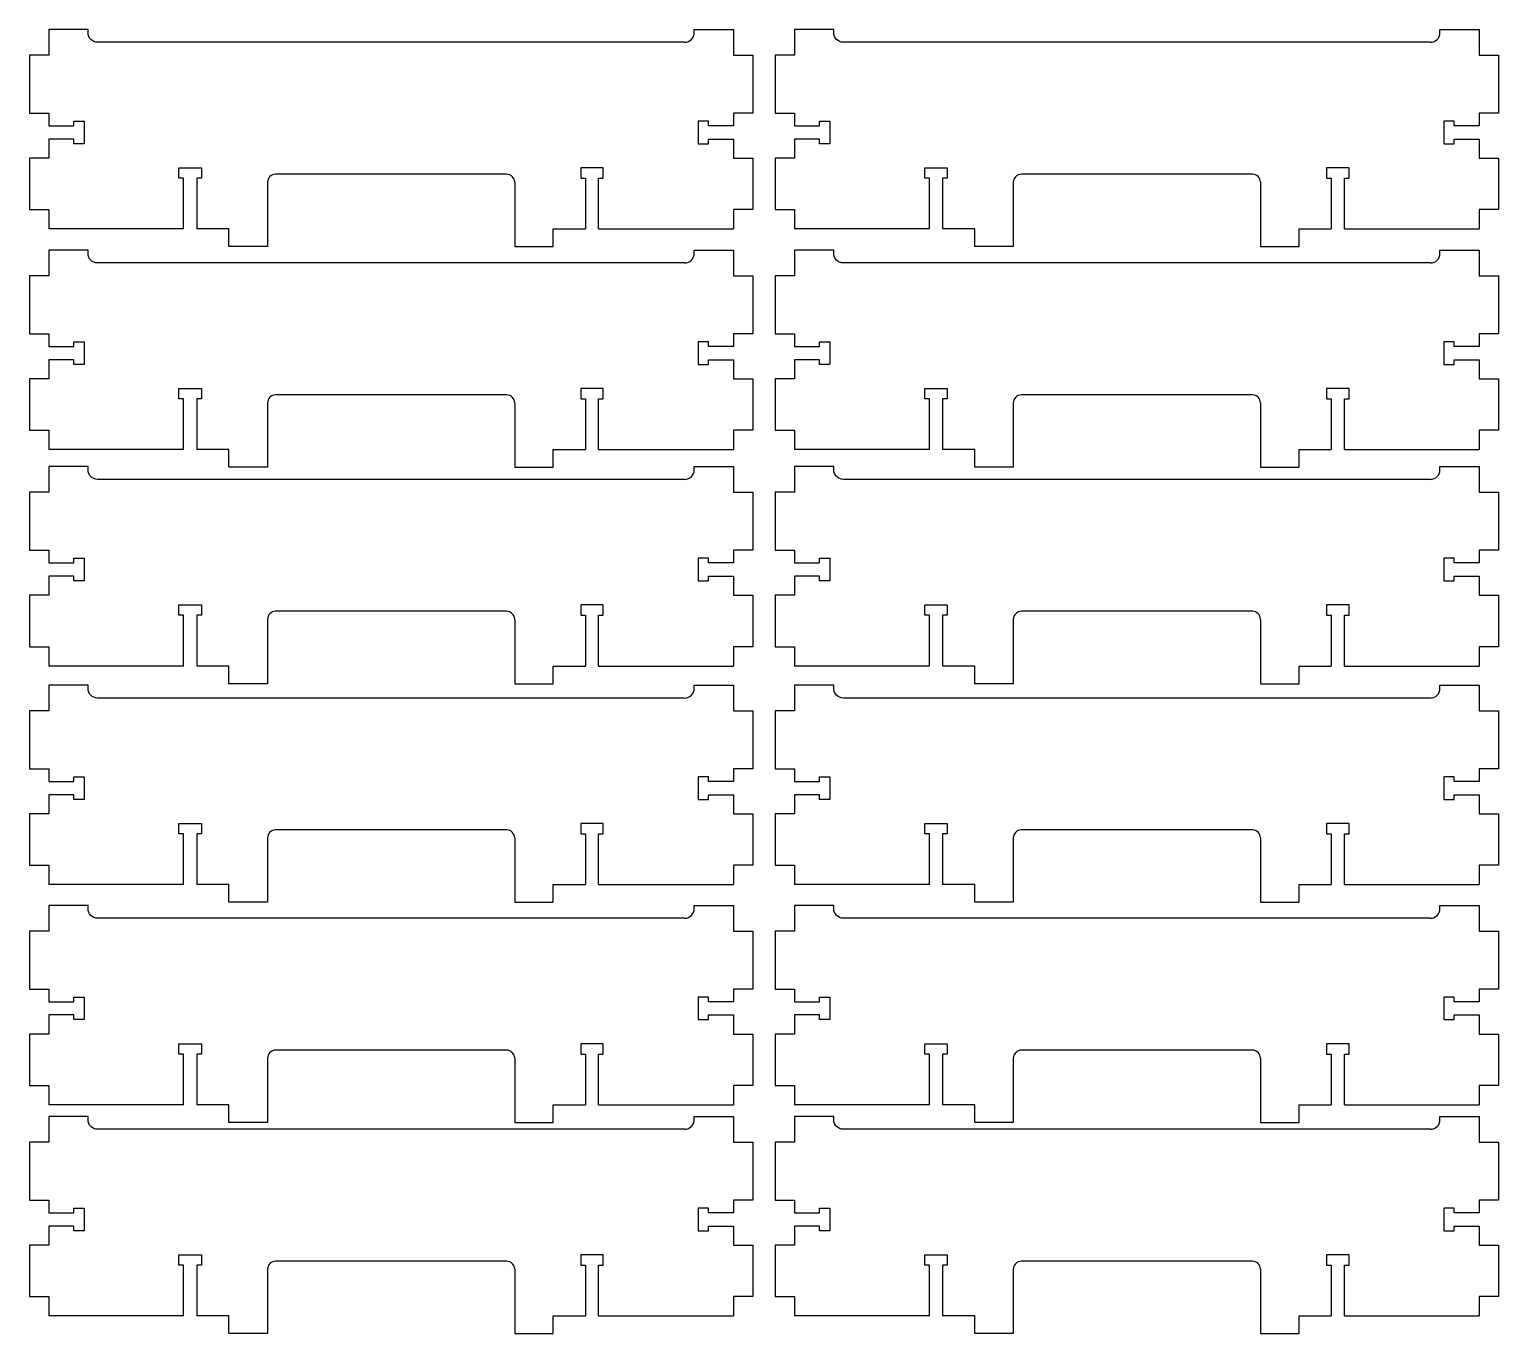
# Model space of a CAD drawing. Header units: millimetres. Extents: x -1257 to 978, y -2415 to -15.
# Drawn here: x -442.8 to 13.9, y -2077.5 to -1672.2 of the extents above; entities that cross this region are included whole.
import ezdxf

# ---------------------------------------------------------------- set-up
doc = ezdxf.new("R2010")
doc.units = ezdxf.units.MM
doc.layers.get('0').update_dxf_attribs({"lineweight": 70})

msp = doc.modelspace()

# ---------------------------------------------------------------- linework, layer by layer
at = {"color": 7, "lineweight": -3}
for p, q in [((-424.62, -1672.18), (-436.84, -1672.18)), ((-436.84, -1672.18), (-436.84, -1680.18)), ((-424.62, -1673.18), (-424.62, -1672.18)), ((-424.62, -1673.18), (-424.62, -1672.18)), ((-239.14, -1676.18), (-421.62, -1676.18)), ((-236.14, -1672.18), (-223.92, -1672.18)), ((-236.14, -1673.18), (-236.14, -1672.18)), ((-223.92, -1672.18), (-223.92, -1680.18)), ((-223.92, -1672.18), (-223.92, -1680.18)), ((-192.77, -1672.18), (-204.99, -1672.18)), ((-204.99, -1672.18), (-204.99, -1680.18)), ((-192.77, -1673.18), (-192.77, -1672.18)), ((-192.77, -1673.18), (-192.77, -1672.18)), ((-7.29, -1676.18), (-189.77, -1676.18)), ((-4.29, -1672.18), (7.93, -1672.18)), ((-4.29, -1673.18), (-4.29, -1672.18)), ((7.93, -1672.18), (7.93, -1680.18)), ((7.93, -1672.18), (7.93, -1680.18)), ((-436.84, -1680.18), (-442.84, -1680.18)), ((-442.84, -1680.18), (-442.84, -1698.18)), ((-223.92, -1680.18), (-217.92, -1680.18)), ((-217.92, -1680.18), (-217.92, -1698.18)), ((-217.92, -1680.18), (-217.92, -1698.18)), ((-204.99, -1680.18), (-210.99, -1680.18)), ((-210.99, -1680.18), (-210.99, -1698.18)), ((7.93, -1680.18), (13.93, -1680.18)), ((13.93, -1680.18), (13.93, -1698.18)), ((13.93, -1680.18), (13.93, -1698.18)), ((-442.84, -1698.18), (-436.84, -1698.18)), ((-436.84, -1698.18), (-436.84, -1702.15)), ((-223.92, -1698.18), (-223.92, -1702.15)), ((-217.92, -1698.18), (-223.92, -1698.18)), ((-223.92, -1698.18), (-223.92, -1702.15)), ((-210.99, -1698.18), (-204.99, -1698.18)), ((-204.99, -1698.18), (-204.99, -1702.15)), ((7.93, -1698.18), (7.93, -1702.15)), ((13.93, -1698.18), (7.93, -1698.18)), ((7.93, -1698.18), (7.93, -1702.15)), ((-436.84, -1702.15), (-429.04, -1702.15)), ((-429.04, -1702.15), (-429.04, -1700.7)), ((-429.04, -1700.7), (-425.84, -1700.7)), ((-429.04, -1702.15), (-429.04, -1700.7)), ((-425.84, -1700.7), (-425.84, -1707.7)), ((-234.92, -1700.7), (-234.92, -1707.7)), ((-231.72, -1700.7), (-234.92, -1700.7)), ((-234.92, -1700.7), (-234.92, -1707.7)), ((-231.72, -1702.15), (-231.72, -1700.7)), ((-223.92, -1702.15), (-231.72, -1702.15)), ((-204.99, -1702.15), (-197.19, -1702.15)), ((-197.19, -1702.15), (-197.19, -1700.7)), ((-197.19, -1700.7), (-193.99, -1700.7)), ((-197.19, -1702.15), (-197.19, -1700.7)), ((-193.99, -1700.7), (-193.99, -1707.7)), ((-3.07, -1700.7), (-3.07, -1707.7)), ((0.13, -1700.7), (-3.07, -1700.7)), ((-3.07, -1700.7), (-3.07, -1707.7)), ((0.13, -1702.15), (0.13, -1700.7)), ((7.93, -1702.15), (0.13, -1702.15)), ((-429.04, -1706.25), (-436.84, -1706.25)), ((-436.84, -1706.25), (-436.84, -1712.18)), ((-429.04, -1707.7), (-429.04, -1706.25)), ((-429.04, -1707.7), (-429.04, -1706.25)), ((-425.84, -1707.7), (-429.04, -1707.7)), ((-234.92, -1707.7), (-231.72, -1707.7)), ((-231.72, -1706.25), (-223.92, -1706.25)), ((-231.72, -1707.7), (-231.72, -1706.25)), ((-223.92, -1706.25), (-223.92, -1712.18)), ((-223.92, -1706.25), (-223.92, -1712.18)), ((-197.19, -1706.25), (-204.99, -1706.25)), ((-204.99, -1706.25), (-204.99, -1712.18)), ((-197.19, -1707.7), (-197.19, -1706.25)), ((-197.19, -1707.7), (-197.19, -1706.25)), ((-193.99, -1707.7), (-197.19, -1707.7)), ((-3.07, -1707.7), (0.13, -1707.7)), ((0.13, -1706.25), (7.93, -1706.25)), ((0.13, -1707.7), (0.13, -1706.25)), ((7.93, -1706.25), (7.93, -1712.18)), ((7.93, -1706.25), (7.93, -1712.18)), ((-436.84, -1712.18), (-442.84, -1712.18)), ((-442.84, -1712.18), (-442.84, -1728.18)), ((-223.92, -1712.18), (-217.92, -1712.18)), ((-217.92, -1712.18), (-217.92, -1728.18)), ((-217.92, -1712.18), (-217.92, -1728.18)), ((-204.99, -1712.18), (-210.99, -1712.18)), ((-210.99, -1712.18), (-210.99, -1728.18)), ((7.93, -1712.18), (13.93, -1712.18)), ((13.93, -1712.18), (13.93, -1728.18)), ((13.93, -1712.18), (13.93, -1728.18)), ((-396.34, -1718.38), (-396.34, -1715.18)), ((-396.34, -1715.18), (-389.34, -1715.18)), ((-396.34, -1718.38), (-396.34, -1715.18)), ((-389.34, -1715.18), (-389.34, -1718.38)), ((-294.47, -1717.18), (-366.29, -1717.18)), ((-271.42, -1715.18), (-271.42, -1718.38)), ((-264.42, -1715.18), (-271.42, -1715.18)), ((-271.42, -1715.18), (-271.42, -1718.38)), ((-264.42, -1718.38), (-264.42, -1715.18)), ((-164.49, -1718.38), (-164.49, -1715.18)), ((-164.49, -1715.18), (-157.49, -1715.18)), ((-164.49, -1718.38), (-164.49, -1715.18)), ((-157.49, -1715.18), (-157.49, -1718.38)), ((-62.62, -1717.18), (-134.44, -1717.18)), ((-39.57, -1715.18), (-39.57, -1718.38)), ((-32.57, -1715.18), (-39.57, -1715.18)), ((-39.57, -1715.18), (-39.57, -1718.38)), ((-32.57, -1718.38), (-32.57, -1715.18)), ((-394.89, -1718.38), (-396.34, -1718.38)), ((-394.89, -1734.18), (-394.89, -1718.38)), ((-394.89, -1734.18), (-394.89, -1718.38)), ((-389.34, -1718.38), (-390.79, -1718.38)), ((-390.79, -1718.38), (-390.79, -1734.18)), ((-368.79, -1719.68), (-368.79, -1739.68)), ((-368.79, -1719.68), (-368.79, -1739.68)), ((-291.97, -1719.68), (-291.97, -1739.68)), ((-291.97, -1719.68), (-291.97, -1739.68)), ((-271.42, -1718.38), (-269.97, -1718.38)), ((-269.97, -1718.38), (-269.97, -1734.18)), ((-269.97, -1718.38), (-269.97, -1734.18)), ((-265.87, -1718.38), (-264.42, -1718.38)), ((-265.87, -1734.18), (-265.87, -1718.38)), ((-163.04, -1718.38), (-164.49, -1718.38)), ((-163.04, -1734.18), (-163.04, -1718.38)), ((-163.04, -1734.18), (-163.04, -1718.38)), ((-157.49, -1718.38), (-158.94, -1718.38)), ((-158.94, -1718.38), (-158.94, -1734.18)), ((-136.94, -1719.68), (-136.94, -1739.68)), ((-136.94, -1719.68), (-136.94, -1739.68)), ((-60.12, -1719.68), (-60.12, -1739.68)), ((-60.12, -1719.68), (-60.12, -1739.68)), ((-39.57, -1718.38), (-38.12, -1718.38)), ((-38.12, -1718.38), (-38.12, -1734.18)), ((-38.12, -1718.38), (-38.12, -1734.18)), ((-34.02, -1718.38), (-32.57, -1718.38)), ((-34.02, -1734.18), (-34.02, -1718.38)), ((-442.84, -1728.18), (-436.84, -1728.18)), ((-436.84, -1728.18), (-436.84, -1734.18)), ((-223.92, -1728.18), (-223.92, -1734.18)), ((-217.92, -1728.18), (-223.92, -1728.18)), ((-223.92, -1728.18), (-223.92, -1734.18)), ((-210.99, -1728.18), (-204.99, -1728.18)), ((-204.99, -1728.18), (-204.99, -1734.18)), ((7.93, -1728.18), (7.93, -1734.18)), ((13.93, -1728.18), (7.93, -1728.18)), ((7.93, -1728.18), (7.93, -1734.18)), ((-394.89, -1734.18), (-436.84, -1734.18)), ((-380.79, -1734.18), (-390.79, -1734.18)), ((-380.79, -1739.68), (-380.79, -1734.18)), ((-279.97, -1739.68), (-279.97, -1734.18)), ((-279.97, -1734.18), (-269.97, -1734.18)), ((-279.97, -1739.68), (-279.97, -1734.18)), ((-265.87, -1734.18), (-223.92, -1734.18)), ((-163.04, -1734.18), (-204.99, -1734.18)), ((-148.94, -1734.18), (-158.94, -1734.18)), ((-148.94, -1739.68), (-148.94, -1734.18)), ((-48.12, -1739.68), (-48.12, -1734.18)), ((-48.12, -1734.18), (-38.12, -1734.18)), ((-48.12, -1739.68), (-48.12, -1734.18)), ((-34.02, -1734.18), (7.93, -1734.18)), ((-368.79, -1739.68), (-380.79, -1739.68)), ((-291.97, -1739.68), (-279.97, -1739.68)), ((-136.94, -1739.68), (-148.94, -1739.68)), ((-60.12, -1739.68), (-48.12, -1739.68)), ((-424.62, -1740.78), (-436.84, -1740.78)), ((-436.84, -1740.78), (-436.84, -1748.78)), ((-424.62, -1741.78), (-424.62, -1740.78)), ((-424.62, -1741.78), (-424.62, -1740.78)), ((-239.14, -1744.78), (-421.62, -1744.78)), ((-236.14, -1740.78), (-223.92, -1740.78)), ((-236.14, -1741.78), (-236.14, -1740.78)), ((-223.92, -1740.78), (-223.92, -1748.78)), ((-223.92, -1740.78), (-223.92, -1748.78)), ((-192.77, -1740.78), (-204.99, -1740.78)), ((-204.99, -1740.78), (-204.99, -1748.78)), ((-192.77, -1741.78), (-192.77, -1740.78)), ((-192.77, -1741.78), (-192.77, -1740.78)), ((-7.29, -1744.78), (-189.77, -1744.78)), ((-4.29, -1740.78), (7.93, -1740.78)), ((-4.29, -1741.78), (-4.29, -1740.78)), ((7.93, -1740.78), (7.93, -1748.78)), ((7.93, -1740.78), (7.93, -1748.78)), ((-436.84, -1748.78), (-442.84, -1748.78)), ((-442.84, -1748.78), (-442.84, -1766.78)), ((-223.92, -1748.78), (-217.92, -1748.78)), ((-217.92, -1748.78), (-217.92, -1766.78)), ((-217.92, -1748.78), (-217.92, -1766.78)), ((-204.99, -1748.78), (-210.99, -1748.78)), ((-210.99, -1748.78), (-210.99, -1766.78)), ((7.93, -1748.78), (13.93, -1748.78)), ((13.93, -1748.78), (13.93, -1766.78)), ((13.93, -1748.78), (13.93, -1766.78)), ((-442.84, -1766.78), (-436.84, -1766.78)), ((-436.84, -1766.78), (-436.84, -1770.75)), ((-223.92, -1766.78), (-223.92, -1770.75)), ((-217.92, -1766.78), (-223.92, -1766.78)), ((-223.92, -1766.78), (-223.92, -1770.75)), ((-210.99, -1766.78), (-204.99, -1766.78)), ((-204.99, -1766.78), (-204.99, -1770.75)), ((7.93, -1766.78), (7.93, -1770.75)), ((13.93, -1766.78), (7.93, -1766.78)), ((7.93, -1766.78), (7.93, -1770.75)), ((-436.84, -1770.75), (-429.04, -1770.75)), ((-429.04, -1770.75), (-429.04, -1769.3)), ((-429.04, -1769.3), (-425.84, -1769.3)), ((-429.04, -1770.75), (-429.04, -1769.3)), ((-425.84, -1769.3), (-425.84, -1776.3)), ((-234.92, -1769.3), (-234.92, -1776.3)), ((-231.72, -1769.3), (-234.92, -1769.3)), ((-234.92, -1769.3), (-234.92, -1776.3)), ((-231.72, -1770.75), (-231.72, -1769.3)), ((-223.92, -1770.75), (-231.72, -1770.75)), ((-204.99, -1770.75), (-197.19, -1770.75)), ((-197.19, -1770.75), (-197.19, -1769.3)), ((-197.19, -1769.3), (-193.99, -1769.3)), ((-197.19, -1770.75), (-197.19, -1769.3)), ((-193.99, -1769.3), (-193.99, -1776.3)), ((-3.07, -1769.3), (-3.07, -1776.3)), ((0.13, -1769.3), (-3.07, -1769.3)), ((-3.07, -1769.3), (-3.07, -1776.3)), ((0.13, -1770.75), (0.13, -1769.3)), ((7.93, -1770.75), (0.13, -1770.75)), ((-429.04, -1774.85), (-436.84, -1774.85)), ((-436.84, -1774.85), (-436.84, -1780.78)), ((-429.04, -1776.3), (-429.04, -1774.85)), ((-429.04, -1776.3), (-429.04, -1774.85)), ((-425.84, -1776.3), (-429.04, -1776.3)), ((-234.92, -1776.3), (-231.72, -1776.3)), ((-231.72, -1774.85), (-223.92, -1774.85)), ((-231.72, -1776.3), (-231.72, -1774.85)), ((-223.92, -1774.85), (-223.92, -1780.78)), ((-223.92, -1774.85), (-223.92, -1780.78)), ((-197.19, -1774.85), (-204.99, -1774.85)), ((-204.99, -1774.85), (-204.99, -1780.78)), ((-197.19, -1776.3), (-197.19, -1774.85)), ((-197.19, -1776.3), (-197.19, -1774.85)), ((-193.99, -1776.3), (-197.19, -1776.3)), ((-3.07, -1776.3), (0.13, -1776.3)), ((0.13, -1774.85), (7.93, -1774.85)), ((0.13, -1776.3), (0.13, -1774.85)), ((7.93, -1774.85), (7.93, -1780.78)), ((7.93, -1774.85), (7.93, -1780.78)), ((-436.84, -1780.78), (-442.84, -1780.78)), ((-442.84, -1780.78), (-442.84, -1796.78)), ((-223.92, -1780.78), (-217.92, -1780.78)), ((-217.92, -1780.78), (-217.92, -1796.78)), ((-217.92, -1780.78), (-217.92, -1796.78)), ((-204.99, -1780.78), (-210.99, -1780.78)), ((-210.99, -1780.78), (-210.99, -1796.78)), ((7.93, -1780.78), (13.93, -1780.78)), ((13.93, -1780.78), (13.93, -1796.78)), ((13.93, -1780.78), (13.93, -1796.78)), ((-396.34, -1786.98), (-396.34, -1783.78)), ((-396.34, -1783.78), (-389.34, -1783.78)), ((-396.34, -1786.98), (-396.34, -1783.78)), ((-389.34, -1783.78), (-389.34, -1786.98)), ((-294.47, -1785.78), (-366.29, -1785.78)), ((-271.42, -1783.78), (-271.42, -1786.98)), ((-264.42, -1783.78), (-271.42, -1783.78)), ((-271.42, -1783.78), (-271.42, -1786.98)), ((-264.42, -1786.98), (-264.42, -1783.78)), ((-164.49, -1786.98), (-164.49, -1783.78)), ((-164.49, -1783.78), (-157.49, -1783.78)), ((-164.49, -1786.98), (-164.49, -1783.78)), ((-157.49, -1783.78), (-157.49, -1786.98)), ((-62.62, -1785.78), (-134.44, -1785.78)), ((-39.57, -1783.78), (-39.57, -1786.98)), ((-32.57, -1783.78), (-39.57, -1783.78)), ((-39.57, -1783.78), (-39.57, -1786.98)), ((-32.57, -1786.98), (-32.57, -1783.78)), ((-394.89, -1786.98), (-396.34, -1786.98)), ((-394.89, -1802.78), (-394.89, -1786.98)), ((-394.89, -1802.78), (-394.89, -1786.98)), ((-389.34, -1786.98), (-390.79, -1786.98)), ((-390.79, -1786.98), (-390.79, -1802.78)), ((-368.79, -1788.28), (-368.79, -1808.28)), ((-368.79, -1788.28), (-368.79, -1808.28)), ((-291.97, -1788.28), (-291.97, -1808.28)), ((-291.97, -1788.28), (-291.97, -1808.28)), ((-271.42, -1786.98), (-269.97, -1786.98)), ((-269.97, -1786.98), (-269.97, -1802.78)), ((-269.97, -1786.98), (-269.97, -1802.78)), ((-265.87, -1786.98), (-264.42, -1786.98)), ((-265.87, -1802.78), (-265.87, -1786.98)), ((-163.04, -1786.98), (-164.49, -1786.98)), ((-163.04, -1802.78), (-163.04, -1786.98)), ((-163.04, -1802.78), (-163.04, -1786.98)), ((-157.49, -1786.98), (-158.94, -1786.98)), ((-158.94, -1786.98), (-158.94, -1802.78)), ((-136.94, -1788.28), (-136.94, -1808.28)), ((-136.94, -1788.28), (-136.94, -1808.28)), ((-60.12, -1788.28), (-60.12, -1808.28)), ((-60.12, -1788.28), (-60.12, -1808.28)), ((-39.57, -1786.98), (-38.12, -1786.98)), ((-38.12, -1786.98), (-38.12, -1802.78)), ((-38.12, -1786.98), (-38.12, -1802.78)), ((-34.02, -1786.98), (-32.57, -1786.98)), ((-34.02, -1802.78), (-34.02, -1786.98)), ((-442.84, -1796.78), (-436.84, -1796.78)), ((-436.84, -1796.78), (-436.84, -1802.78)), ((-223.92, -1796.78), (-223.92, -1802.78)), ((-217.92, -1796.78), (-223.92, -1796.78)), ((-223.92, -1796.78), (-223.92, -1802.78)), ((-210.99, -1796.78), (-204.99, -1796.78)), ((-204.99, -1796.78), (-204.99, -1802.78)), ((7.93, -1796.78), (7.93, -1802.78)), ((13.93, -1796.78), (7.93, -1796.78)), ((7.93, -1796.78), (7.93, -1802.78)), ((-394.89, -1802.78), (-436.84, -1802.78)), ((-380.79, -1802.78), (-390.79, -1802.78)), ((-380.79, -1808.28), (-380.79, -1802.78)), ((-279.97, -1808.28), (-279.97, -1802.78)), ((-279.97, -1802.78), (-269.97, -1802.78)), ((-279.97, -1808.28), (-279.97, -1802.78)), ((-265.87, -1802.78), (-223.92, -1802.78)), ((-163.04, -1802.78), (-204.99, -1802.78)), ((-148.94, -1802.78), (-158.94, -1802.78)), ((-148.94, -1808.28), (-148.94, -1802.78)), ((-48.12, -1808.28), (-48.12, -1802.78)), ((-48.12, -1802.78), (-38.12, -1802.78)), ((-48.12, -1808.28), (-48.12, -1802.78)), ((-34.02, -1802.78), (7.93, -1802.78)), ((-424.62, -1808.04), (-436.84, -1808.04)), ((-436.84, -1808.04), (-436.84, -1816.04)), ((-424.62, -1809.04), (-424.62, -1808.04)), ((-424.62, -1809.04), (-424.62, -1808.04)), ((-368.79, -1808.28), (-380.79, -1808.28)), ((-291.97, -1808.28), (-279.97, -1808.28)), ((-236.14, -1808.04), (-223.92, -1808.04)), ((-236.14, -1809.04), (-236.14, -1808.04)), ((-223.92, -1808.04), (-223.92, -1816.04)), ((-223.92, -1808.04), (-223.92, -1816.04)), ((-192.77, -1808.04), (-204.99, -1808.04)), ((-204.99, -1808.04), (-204.99, -1816.04)), ((-192.77, -1809.04), (-192.77, -1808.04)), ((-192.77, -1809.04), (-192.77, -1808.04)), ((-136.94, -1808.28), (-148.94, -1808.28)), ((-60.12, -1808.28), (-48.12, -1808.28)), ((-4.29, -1808.04), (7.93, -1808.04)), ((-4.29, -1809.04), (-4.29, -1808.04)), ((7.93, -1808.04), (7.93, -1816.04)), ((7.93, -1808.04), (7.93, -1816.04)), ((-239.14, -1812.04), (-421.62, -1812.04)), ((-7.29, -1812.04), (-189.77, -1812.04)), ((-436.84, -1816.04), (-442.84, -1816.04)), ((-442.84, -1816.04), (-442.84, -1834.04)), ((-223.92, -1816.04), (-217.92, -1816.04)), ((-217.92, -1816.04), (-217.92, -1834.04)), ((-217.92, -1816.04), (-217.92, -1834.04)), ((-204.99, -1816.04), (-210.99, -1816.04)), ((-210.99, -1816.04), (-210.99, -1834.04)), ((7.93, -1816.04), (13.93, -1816.04)), ((13.93, -1816.04), (13.93, -1834.04)), ((13.93, -1816.04), (13.93, -1834.04)), ((-442.84, -1834.04), (-436.84, -1834.04)), ((-436.84, -1834.04), (-436.84, -1838.01)), ((-223.92, -1834.04), (-223.92, -1838.01)), ((-217.92, -1834.04), (-223.92, -1834.04)), ((-223.92, -1834.04), (-223.92, -1838.01)), ((-210.99, -1834.04), (-204.99, -1834.04)), ((-204.99, -1834.04), (-204.99, -1838.01)), ((7.93, -1834.04), (7.93, -1838.01)), ((13.93, -1834.04), (7.93, -1834.04)), ((7.93, -1834.04), (7.93, -1838.01)), ((-436.84, -1838.01), (-429.04, -1838.01)), ((-429.04, -1838.01), (-429.04, -1836.56)), ((-429.04, -1836.56), (-425.84, -1836.56)), ((-429.04, -1838.01), (-429.04, -1836.56)), ((-425.84, -1836.56), (-425.84, -1843.56)), ((-234.92, -1836.56), (-234.92, -1843.56)), ((-231.72, -1836.56), (-234.92, -1836.56)), ((-234.92, -1836.56), (-234.92, -1843.56)), ((-231.72, -1838.01), (-231.72, -1836.56)), ((-223.92, -1838.01), (-231.72, -1838.01)), ((-204.99, -1838.01), (-197.19, -1838.01)), ((-197.19, -1838.01), (-197.19, -1836.56)), ((-197.19, -1836.56), (-193.99, -1836.56)), ((-197.19, -1838.01), (-197.19, -1836.56)), ((-193.99, -1836.56), (-193.99, -1843.56)), ((-3.07, -1836.56), (-3.07, -1843.56)), ((0.13, -1836.56), (-3.07, -1836.56)), ((-3.07, -1836.56), (-3.07, -1843.56)), ((0.13, -1838.01), (0.13, -1836.56)), ((7.93, -1838.01), (0.13, -1838.01)), ((-429.04, -1842.11), (-436.84, -1842.11)), ((-436.84, -1842.11), (-436.84, -1848.04)), ((-429.04, -1843.56), (-429.04, -1842.11)), ((-429.04, -1843.56), (-429.04, -1842.11)), ((-425.84, -1843.56), (-429.04, -1843.56)), ((-234.92, -1843.56), (-231.72, -1843.56)), ((-231.72, -1842.11), (-223.92, -1842.11)), ((-231.72, -1843.56), (-231.72, -1842.11)), ((-223.92, -1842.11), (-223.92, -1848.04)), ((-223.92, -1842.11), (-223.92, -1848.04)), ((-197.19, -1842.11), (-204.99, -1842.11)), ((-204.99, -1842.11), (-204.99, -1848.04)), ((-197.19, -1843.56), (-197.19, -1842.11)), ((-197.19, -1843.56), (-197.19, -1842.11)), ((-193.99, -1843.56), (-197.19, -1843.56)), ((-3.07, -1843.56), (0.13, -1843.56)), ((0.13, -1842.11), (7.93, -1842.11)), ((0.13, -1843.56), (0.13, -1842.11)), ((7.93, -1842.11), (7.93, -1848.04)), ((7.93, -1842.11), (7.93, -1848.04)), ((-436.84, -1848.04), (-442.84, -1848.04)), ((-442.84, -1848.04), (-442.84, -1864.04)), ((-223.92, -1848.04), (-217.92, -1848.04)), ((-217.92, -1848.04), (-217.92, -1864.04)), ((-217.92, -1848.04), (-217.92, -1864.04)), ((-204.99, -1848.04), (-210.99, -1848.04)), ((-210.99, -1848.04), (-210.99, -1864.04)), ((7.93, -1848.04), (13.93, -1848.04)), ((13.93, -1848.04), (13.93, -1864.04)), ((13.93, -1848.04), (13.93, -1864.04)), ((-396.34, -1854.24), (-396.34, -1851.04)), ((-396.34, -1851.04), (-389.34, -1851.04)), ((-396.34, -1854.24), (-396.34, -1851.04)), ((-394.89, -1854.24), (-396.34, -1854.24)), ((-394.89, -1870.04), (-394.89, -1854.24)), ((-394.89, -1870.04), (-394.89, -1854.24)), ((-389.34, -1854.24), (-390.79, -1854.24)), ((-390.79, -1854.24), (-390.79, -1870.04)), ((-389.34, -1851.04), (-389.34, -1854.24)), ((-294.47, -1853.04), (-366.29, -1853.04)), ((-271.42, -1851.04), (-271.42, -1854.24)), ((-264.42, -1851.04), (-271.42, -1851.04)), ((-271.42, -1851.04), (-271.42, -1854.24)), ((-271.42, -1854.24), (-269.97, -1854.24)), ((-269.97, -1854.24), (-269.97, -1870.04)), ((-269.97, -1854.24), (-269.97, -1870.04)), ((-265.87, -1854.24), (-264.42, -1854.24)), ((-265.87, -1870.04), (-265.87, -1854.24)), ((-264.42, -1854.24), (-264.42, -1851.04)), ((-164.49, -1854.24), (-164.49, -1851.04)), ((-164.49, -1851.04), (-157.49, -1851.04)), ((-164.49, -1854.24), (-164.49, -1851.04)), ((-163.04, -1854.24), (-164.49, -1854.24)), ((-163.04, -1870.04), (-163.04, -1854.24)), ((-163.04, -1870.04), (-163.04, -1854.24)), ((-157.49, -1854.24), (-158.94, -1854.24)), ((-158.94, -1854.24), (-158.94, -1870.04)), ((-157.49, -1851.04), (-157.49, -1854.24)), ((-62.62, -1853.04), (-134.44, -1853.04)), ((-39.57, -1851.04), (-39.57, -1854.24)), ((-32.57, -1851.04), (-39.57, -1851.04)), ((-39.57, -1851.04), (-39.57, -1854.24)), ((-39.57, -1854.24), (-38.12, -1854.24)), ((-38.12, -1854.24), (-38.12, -1870.04)), ((-38.12, -1854.24), (-38.12, -1870.04)), ((-34.02, -1854.24), (-32.57, -1854.24)), ((-34.02, -1870.04), (-34.02, -1854.24)), ((-32.57, -1854.24), (-32.57, -1851.04)), ((-368.79, -1855.54), (-368.79, -1875.54)), ((-368.79, -1855.54), (-368.79, -1875.54)), ((-291.97, -1855.54), (-291.97, -1875.54)), ((-291.97, -1855.54), (-291.97, -1875.54)), ((-136.94, -1855.54), (-136.94, -1875.54)), ((-136.94, -1855.54), (-136.94, -1875.54)), ((-60.12, -1855.54), (-60.12, -1875.54)), ((-60.12, -1855.54), (-60.12, -1875.54)), ((-442.84, -1864.04), (-436.84, -1864.04)), ((-436.84, -1864.04), (-436.84, -1870.04)), ((-223.92, -1864.04), (-223.92, -1870.04)), ((-217.92, -1864.04), (-223.92, -1864.04)), ((-223.92, -1864.04), (-223.92, -1870.04)), ((-210.99, -1864.04), (-204.99, -1864.04)), ((-204.99, -1864.04), (-204.99, -1870.04)), ((7.93, -1864.04), (7.93, -1870.04)), ((13.93, -1864.04), (7.93, -1864.04)), ((7.93, -1864.04), (7.93, -1870.04)), ((-394.89, -1870.04), (-436.84, -1870.04)), ((-380.79, -1870.04), (-390.79, -1870.04)), ((-380.79, -1875.54), (-380.79, -1870.04)), ((-279.97, -1875.54), (-279.97, -1870.04)), ((-279.97, -1870.04), (-269.97, -1870.04)), ((-279.97, -1875.54), (-279.97, -1870.04)), ((-265.87, -1870.04), (-223.92, -1870.04)), ((-163.04, -1870.04), (-204.99, -1870.04)), ((-148.94, -1870.04), (-158.94, -1870.04)), ((-148.94, -1875.54), (-148.94, -1870.04)), ((-48.12, -1875.54), (-48.12, -1870.04)), ((-48.12, -1870.04), (-38.12, -1870.04)), ((-48.12, -1875.54), (-48.12, -1870.04)), ((-34.02, -1870.04), (7.93, -1870.04)), ((-424.62, -1875.98), (-436.84, -1875.98)), ((-436.84, -1875.98), (-436.84, -1883.98)), ((-424.62, -1876.98), (-424.62, -1875.98)), ((-424.62, -1876.98), (-424.62, -1875.98)), ((-368.79, -1875.54), (-380.79, -1875.54)), ((-291.97, -1875.54), (-279.97, -1875.54)), ((-236.14, -1875.98), (-223.92, -1875.98)), ((-236.14, -1876.98), (-236.14, -1875.98)), ((-223.92, -1875.98), (-223.92, -1883.98)), ((-223.92, -1875.98), (-223.92, -1883.98)), ((-192.77, -1875.98), (-204.99, -1875.98)), ((-204.99, -1875.98), (-204.99, -1883.98)), ((-192.77, -1876.98), (-192.77, -1875.98)), ((-192.77, -1876.98), (-192.77, -1875.98)), ((-136.94, -1875.54), (-148.94, -1875.54)), ((-60.12, -1875.54), (-48.12, -1875.54)), ((-4.29, -1875.98), (7.93, -1875.98)), ((-4.29, -1876.98), (-4.29, -1875.98)), ((7.93, -1875.98), (7.93, -1883.98)), ((7.93, -1875.98), (7.93, -1883.98)), ((-239.14, -1879.98), (-421.62, -1879.98)), ((-7.29, -1879.98), (-189.77, -1879.98)), ((-436.84, -1883.98), (-442.84, -1883.98)), ((-442.84, -1883.98), (-442.84, -1901.98)), ((-223.92, -1883.98), (-217.92, -1883.98)), ((-217.92, -1883.98), (-217.92, -1901.98)), ((-217.92, -1883.98), (-217.92, -1901.98)), ((-204.99, -1883.98), (-210.99, -1883.98)), ((-210.99, -1883.98), (-210.99, -1901.98)), ((7.93, -1883.98), (13.93, -1883.98)), ((13.93, -1883.98), (13.93, -1901.98)), ((13.93, -1883.98), (13.93, -1901.98)), ((-442.84, -1901.98), (-436.84, -1901.98)), ((-436.84, -1901.98), (-436.84, -1905.95)), ((-429.04, -1905.95), (-429.04, -1904.5)), ((-429.04, -1904.5), (-425.84, -1904.5)), ((-429.04, -1905.95), (-429.04, -1904.5)), ((-425.84, -1904.5), (-425.84, -1911.5)), ((-234.92, -1904.5), (-234.92, -1911.5)), ((-231.72, -1904.5), (-234.92, -1904.5)), ((-234.92, -1904.5), (-234.92, -1911.5)), ((-231.72, -1905.95), (-231.72, -1904.5)), ((-223.92, -1901.98), (-223.92, -1905.95)), ((-217.92, -1901.98), (-223.92, -1901.98)), ((-223.92, -1901.98), (-223.92, -1905.95)), ((-210.99, -1901.98), (-204.99, -1901.98)), ((-204.99, -1901.98), (-204.99, -1905.95)), ((-197.19, -1905.95), (-197.19, -1904.5)), ((-197.19, -1904.5), (-193.99, -1904.5)), ((-197.19, -1905.95), (-197.19, -1904.5)), ((-193.99, -1904.5), (-193.99, -1911.5)), ((-3.07, -1904.5), (-3.07, -1911.5)), ((0.13, -1904.5), (-3.07, -1904.5)), ((-3.07, -1904.5), (-3.07, -1911.5)), ((0.13, -1905.95), (0.13, -1904.5)), ((7.93, -1901.98), (7.93, -1905.95)), ((13.93, -1901.98), (7.93, -1901.98)), ((7.93, -1901.98), (7.93, -1905.95)), ((-436.84, -1905.95), (-429.04, -1905.95)), ((-223.92, -1905.95), (-231.72, -1905.95)), ((-204.99, -1905.95), (-197.19, -1905.95)), ((7.93, -1905.95), (0.13, -1905.95)), ((-429.04, -1910.05), (-436.84, -1910.05)), ((-436.84, -1910.05), (-436.84, -1915.98)), ((-429.04, -1911.5), (-429.04, -1910.05)), ((-429.04, -1911.5), (-429.04, -1910.05)), ((-425.84, -1911.5), (-429.04, -1911.5)), ((-234.92, -1911.5), (-231.72, -1911.5)), ((-231.72, -1910.05), (-223.92, -1910.05)), ((-231.72, -1911.5), (-231.72, -1910.05)), ((-223.92, -1910.05), (-223.92, -1915.98)), ((-223.92, -1910.05), (-223.92, -1915.98)), ((-197.19, -1910.05), (-204.99, -1910.05)), ((-204.99, -1910.05), (-204.99, -1915.98)), ((-197.19, -1911.5), (-197.19, -1910.05)), ((-197.19, -1911.5), (-197.19, -1910.05)), ((-193.99, -1911.5), (-197.19, -1911.5)), ((-3.07, -1911.5), (0.13, -1911.5)), ((0.13, -1910.05), (7.93, -1910.05)), ((0.13, -1911.5), (0.13, -1910.05)), ((7.93, -1910.05), (7.93, -1915.98)), ((7.93, -1910.05), (7.93, -1915.98)), ((-436.84, -1915.98), (-442.84, -1915.98)), ((-442.84, -1915.98), (-442.84, -1931.98)), ((-223.92, -1915.98), (-217.92, -1915.98)), ((-217.92, -1915.98), (-217.92, -1931.98)), ((-217.92, -1915.98), (-217.92, -1931.98)), ((-204.99, -1915.98), (-210.99, -1915.98)), ((-210.99, -1915.98), (-210.99, -1931.98)), ((7.93, -1915.98), (13.93, -1915.98)), ((13.93, -1915.98), (13.93, -1931.98)), ((13.93, -1915.98), (13.93, -1931.98)), ((-396.34, -1922.18), (-396.34, -1918.98)), ((-396.34, -1918.98), (-389.34, -1918.98)), ((-396.34, -1922.18), (-396.34, -1918.98)), ((-394.89, -1922.18), (-396.34, -1922.18)), ((-394.89, -1937.98), (-394.89, -1922.18)), ((-394.89, -1937.98), (-394.89, -1922.18)), ((-389.34, -1922.18), (-390.79, -1922.18)), ((-390.79, -1922.18), (-390.79, -1937.98)), ((-389.34, -1918.98), (-389.34, -1922.18)), ((-294.47, -1920.98), (-366.29, -1920.98)), ((-271.42, -1918.98), (-271.42, -1922.18)), ((-264.42, -1918.98), (-271.42, -1918.98)), ((-271.42, -1918.98), (-271.42, -1922.18)), ((-271.42, -1922.18), (-269.97, -1922.18)), ((-269.97, -1922.18), (-269.97, -1937.98)), ((-269.97, -1922.18), (-269.97, -1937.98)), ((-265.87, -1922.18), (-264.42, -1922.18)), ((-265.87, -1937.98), (-265.87, -1922.18)), ((-264.42, -1922.18), (-264.42, -1918.98)), ((-164.49, -1922.18), (-164.49, -1918.98)), ((-164.49, -1918.98), (-157.49, -1918.98)), ((-164.49, -1922.18), (-164.49, -1918.98)), ((-163.04, -1922.18), (-164.49, -1922.18)), ((-163.04, -1937.98), (-163.04, -1922.18)), ((-163.04, -1937.98), (-163.04, -1922.18)), ((-157.49, -1922.18), (-158.94, -1922.18)), ((-158.94, -1922.18), (-158.94, -1937.98)), ((-157.49, -1918.98), (-157.49, -1922.18)), ((-62.62, -1920.98), (-134.44, -1920.98)), ((-39.57, -1918.98), (-39.57, -1922.18)), ((-32.57, -1918.98), (-39.57, -1918.98)), ((-39.57, -1918.98), (-39.57, -1922.18)), ((-39.57, -1922.18), (-38.12, -1922.18)), ((-38.12, -1922.18), (-38.12, -1937.98)), ((-38.12, -1922.18), (-38.12, -1937.98)), ((-34.02, -1922.18), (-32.57, -1922.18)), ((-34.02, -1937.98), (-34.02, -1922.18)), ((-32.57, -1922.18), (-32.57, -1918.98)), ((-368.79, -1923.48), (-368.79, -1943.48)), ((-368.79, -1923.48), (-368.79, -1943.48)), ((-291.97, -1923.48), (-291.97, -1943.48)), ((-291.97, -1923.48), (-291.97, -1943.48)), ((-136.94, -1923.48), (-136.94, -1943.48)), ((-136.94, -1923.48), (-136.94, -1943.48)), ((-60.12, -1923.48), (-60.12, -1943.48)), ((-60.12, -1923.48), (-60.12, -1943.48)), ((-442.84, -1931.98), (-436.84, -1931.98)), ((-436.84, -1931.98), (-436.84, -1937.98)), ((-223.92, -1931.98), (-223.92, -1937.98)), ((-217.92, -1931.98), (-223.92, -1931.98)), ((-223.92, -1931.98), (-223.92, -1937.98)), ((-210.99, -1931.98), (-204.99, -1931.98)), ((-204.99, -1931.98), (-204.99, -1937.98)), ((7.93, -1931.98), (7.93, -1937.98)), ((13.93, -1931.98), (7.93, -1931.98)), ((7.93, -1931.98), (7.93, -1937.98)), ((-394.89, -1937.98), (-436.84, -1937.98)), ((-380.79, -1937.98), (-390.79, -1937.98)), ((-380.79, -1943.48), (-380.79, -1937.98)), ((-279.97, -1943.48), (-279.97, -1937.98)), ((-279.97, -1937.98), (-269.97, -1937.98)), ((-279.97, -1943.48), (-279.97, -1937.98)), ((-265.87, -1937.98), (-223.92, -1937.98)), ((-163.04, -1937.98), (-204.99, -1937.98)), ((-148.94, -1937.98), (-158.94, -1937.98)), ((-148.94, -1943.48), (-148.94, -1937.98)), ((-48.12, -1943.48), (-48.12, -1937.98)), ((-48.12, -1937.98), (-38.12, -1937.98)), ((-48.12, -1943.48), (-48.12, -1937.98)), ((-34.02, -1937.98), (7.93, -1937.98)), ((-424.62, -1944.43), (-436.84, -1944.43)), ((-436.84, -1944.43), (-436.84, -1952.43)), ((-424.62, -1945.43), (-424.62, -1944.43)), ((-424.62, -1945.43), (-424.62, -1944.43)), ((-368.79, -1943.48), (-380.79, -1943.48)), ((-291.97, -1943.48), (-279.97, -1943.48)), ((-236.14, -1944.43), (-223.92, -1944.43)), ((-236.14, -1945.43), (-236.14, -1944.43)), ((-223.92, -1944.43), (-223.92, -1952.43)), ((-223.92, -1944.43), (-223.92, -1952.43)), ((-192.77, -1944.43), (-204.99, -1944.43)), ((-204.99, -1944.43), (-204.99, -1952.43)), ((-192.77, -1945.43), (-192.77, -1944.43)), ((-192.77, -1945.43), (-192.77, -1944.43)), ((-136.94, -1943.48), (-148.94, -1943.48)), ((-60.12, -1943.48), (-48.12, -1943.48)), ((-4.29, -1944.43), (7.93, -1944.43)), ((-4.29, -1945.43), (-4.29, -1944.43)), ((7.93, -1944.43), (7.93, -1952.43)), ((7.93, -1944.43), (7.93, -1952.43)), ((-239.14, -1948.43), (-421.62, -1948.43)), ((-7.29, -1948.43), (-189.77, -1948.43)), ((-436.84, -1952.43), (-442.84, -1952.43)), ((-442.84, -1952.43), (-442.84, -1970.43)), ((-223.92, -1952.43), (-217.92, -1952.43)), ((-217.92, -1952.43), (-217.92, -1970.43)), ((-217.92, -1952.43), (-217.92, -1970.43)), ((-204.99, -1952.43), (-210.99, -1952.43)), ((-210.99, -1952.43), (-210.99, -1970.43)), ((7.93, -1952.43), (13.93, -1952.43)), ((13.93, -1952.43), (13.93, -1970.43)), ((13.93, -1952.43), (13.93, -1970.43)), ((-442.84, -1970.43), (-436.84, -1970.43)), ((-436.84, -1970.43), (-436.84, -1974.4)), ((-429.04, -1974.4), (-429.04, -1972.95)), ((-429.04, -1972.95), (-425.84, -1972.95)), ((-429.04, -1974.4), (-429.04, -1972.95)), ((-425.84, -1972.95), (-425.84, -1979.95)), ((-234.92, -1972.95), (-234.92, -1979.95)), ((-231.72, -1972.95), (-234.92, -1972.95)), ((-234.92, -1972.95), (-234.92, -1979.95)), ((-231.72, -1974.4), (-231.72, -1972.95)), ((-223.92, -1970.43), (-223.92, -1974.4)), ((-217.92, -1970.43), (-223.92, -1970.43)), ((-223.92, -1970.43), (-223.92, -1974.4)), ((-210.99, -1970.43), (-204.99, -1970.43)), ((-204.99, -1970.43), (-204.99, -1974.4)), ((-197.19, -1974.4), (-197.19, -1972.95)), ((-197.19, -1972.95), (-193.99, -1972.95)), ((-197.19, -1974.4), (-197.19, -1972.95)), ((-193.99, -1972.95), (-193.99, -1979.95)), ((-3.07, -1972.95), (-3.07, -1979.95)), ((0.13, -1972.95), (-3.07, -1972.95)), ((-3.07, -1972.95), (-3.07, -1979.95)), ((0.13, -1974.4), (0.13, -1972.95)), ((7.93, -1970.43), (7.93, -1974.4)), ((13.93, -1970.43), (7.93, -1970.43)), ((7.93, -1970.43), (7.93, -1974.4)), ((-436.84, -1974.4), (-429.04, -1974.4)), ((-223.92, -1974.4), (-231.72, -1974.4)), ((-204.99, -1974.4), (-197.19, -1974.4)), ((7.93, -1974.4), (0.13, -1974.4)), ((-429.04, -1978.5), (-436.84, -1978.5)), ((-436.84, -1978.5), (-436.84, -1984.43)), ((-429.04, -1979.95), (-429.04, -1978.5)), ((-429.04, -1979.95), (-429.04, -1978.5)), ((-425.84, -1979.95), (-429.04, -1979.95)), ((-234.92, -1979.95), (-231.72, -1979.95)), ((-231.72, -1978.5), (-223.92, -1978.5)), ((-231.72, -1979.95), (-231.72, -1978.5)), ((-223.92, -1978.5), (-223.92, -1984.43)), ((-223.92, -1978.5), (-223.92, -1984.43)), ((-197.19, -1978.5), (-204.99, -1978.5)), ((-204.99, -1978.5), (-204.99, -1984.43)), ((-197.19, -1979.95), (-197.19, -1978.5)), ((-197.19, -1979.95), (-197.19, -1978.5)), ((-193.99, -1979.95), (-197.19, -1979.95)), ((-3.07, -1979.95), (0.13, -1979.95)), ((0.13, -1978.5), (7.93, -1978.5)), ((0.13, -1979.95), (0.13, -1978.5)), ((7.93, -1978.5), (7.93, -1984.43)), ((7.93, -1978.5), (7.93, -1984.43)), ((-436.84, -1984.43), (-442.84, -1984.43)), ((-442.84, -1984.43), (-442.84, -2000.43)), ((-223.92, -1984.43), (-217.92, -1984.43)), ((-217.92, -1984.43), (-217.92, -2000.43)), ((-217.92, -1984.43), (-217.92, -2000.43)), ((-204.99, -1984.43), (-210.99, -1984.43)), ((-210.99, -1984.43), (-210.99, -2000.43)), ((7.93, -1984.43), (13.93, -1984.43)), ((13.93, -1984.43), (13.93, -2000.43)), ((13.93, -1984.43), (13.93, -2000.43)), ((-396.34, -1990.63), (-396.34, -1987.43)), ((-396.34, -1987.43), (-389.34, -1987.43)), ((-396.34, -1990.63), (-396.34, -1987.43)), ((-394.89, -1990.63), (-396.34, -1990.63)), ((-394.89, -2006.43), (-394.89, -1990.63)), ((-394.89, -2006.43), (-394.89, -1990.63)), ((-389.34, -1990.63), (-390.79, -1990.63)), ((-390.79, -1990.63), (-390.79, -2006.43)), ((-389.34, -1987.43), (-389.34, -1990.63)), ((-294.47, -1989.43), (-366.29, -1989.43)), ((-271.42, -1987.43), (-271.42, -1990.63)), ((-264.42, -1987.43), (-271.42, -1987.43)), ((-271.42, -1987.43), (-271.42, -1990.63)), ((-271.42, -1990.63), (-269.97, -1990.63)), ((-269.97, -1990.63), (-269.97, -2006.43)), ((-269.97, -1990.63), (-269.97, -2006.43)), ((-265.87, -1990.63), (-264.42, -1990.63)), ((-265.87, -2006.43), (-265.87, -1990.63)), ((-264.42, -1990.63), (-264.42, -1987.43)), ((-164.49, -1990.63), (-164.49, -1987.43)), ((-164.49, -1987.43), (-157.49, -1987.43)), ((-164.49, -1990.63), (-164.49, -1987.43)), ((-163.04, -1990.63), (-164.49, -1990.63)), ((-163.04, -2006.43), (-163.04, -1990.63)), ((-163.04, -2006.43), (-163.04, -1990.63)), ((-157.49, -1990.63), (-158.94, -1990.63)), ((-158.94, -1990.63), (-158.94, -2006.43)), ((-157.49, -1987.43), (-157.49, -1990.63)), ((-62.62, -1989.43), (-134.44, -1989.43)), ((-39.57, -1987.43), (-39.57, -1990.63)), ((-32.57, -1987.43), (-39.57, -1987.43)), ((-39.57, -1987.43), (-39.57, -1990.63)), ((-39.57, -1990.63), (-38.12, -1990.63)), ((-38.12, -1990.63), (-38.12, -2006.43)), ((-38.12, -1990.63), (-38.12, -2006.43)), ((-34.02, -1990.63), (-32.57, -1990.63)), ((-34.02, -2006.43), (-34.02, -1990.63)), ((-32.57, -1990.63), (-32.57, -1987.43)), ((-368.79, -1991.93), (-368.79, -2011.93)), ((-368.79, -1991.93), (-368.79, -2011.93)), ((-291.97, -1991.93), (-291.97, -2011.93)), ((-291.97, -1991.93), (-291.97, -2011.93)), ((-136.94, -1991.93), (-136.94, -2011.93)), ((-136.94, -1991.93), (-136.94, -2011.93)), ((-60.12, -1991.93), (-60.12, -2011.93)), ((-60.12, -1991.93), (-60.12, -2011.93)), ((-442.84, -2000.43), (-436.84, -2000.43)), ((-436.84, -2000.43), (-436.84, -2006.43)), ((-223.92, -2000.43), (-223.92, -2006.43)), ((-217.92, -2000.43), (-223.92, -2000.43)), ((-223.92, -2000.43), (-223.92, -2006.43)), ((-210.99, -2000.43), (-204.99, -2000.43)), ((-204.99, -2000.43), (-204.99, -2006.43)), ((7.93, -2000.43), (7.93, -2006.43)), ((13.93, -2000.43), (7.93, -2000.43)), ((7.93, -2000.43), (7.93, -2006.43)), ((-394.89, -2006.43), (-436.84, -2006.43)), ((-380.79, -2006.43), (-390.79, -2006.43)), ((-380.79, -2011.93), (-380.79, -2006.43)), ((-279.97, -2011.93), (-279.97, -2006.43)), ((-279.97, -2006.43), (-269.97, -2006.43)), ((-279.97, -2011.93), (-279.97, -2006.43)), ((-265.87, -2006.43), (-223.92, -2006.43)), ((-163.04, -2006.43), (-204.99, -2006.43)), ((-148.94, -2006.43), (-158.94, -2006.43)), ((-148.94, -2011.93), (-148.94, -2006.43)), ((-48.12, -2011.93), (-48.12, -2006.43)), ((-48.12, -2006.43), (-38.12, -2006.43)), ((-48.12, -2011.93), (-48.12, -2006.43)), ((-34.02, -2006.43), (7.93, -2006.43)), ((-424.62, -2010.03), (-436.84, -2010.03)), ((-436.84, -2010.03), (-436.84, -2018.03)), ((-424.62, -2011.03), (-424.62, -2010.03)), ((-424.62, -2011.03), (-424.62, -2010.03)), ((-239.14, -2014.03), (-421.62, -2014.03)), ((-368.79, -2011.93), (-380.79, -2011.93)), ((-291.97, -2011.93), (-279.97, -2011.93)), ((-236.14, -2010.03), (-223.92, -2010.03)), ((-236.14, -2011.03), (-236.14, -2010.03)), ((-223.92, -2010.03), (-223.92, -2018.03)), ((-223.92, -2010.03), (-223.92, -2018.03)), ((-192.77, -2010.03), (-204.99, -2010.03)), ((-204.99, -2010.03), (-204.99, -2018.03)), ((-192.77, -2011.03), (-192.77, -2010.03)), ((-192.77, -2011.03), (-192.77, -2010.03)), ((-7.29, -2014.03), (-189.77, -2014.03)), ((-136.94, -2011.93), (-148.94, -2011.93)), ((-60.12, -2011.93), (-48.12, -2011.93)), ((-4.29, -2010.03), (7.93, -2010.03)), ((-4.29, -2011.03), (-4.29, -2010.03)), ((7.93, -2010.03), (7.93, -2018.03)), ((7.93, -2010.03), (7.93, -2018.03)), ((-436.84, -2018.03), (-442.84, -2018.03)), ((-442.84, -2018.03), (-442.84, -2036.03)), ((-223.92, -2018.03), (-217.92, -2018.03)), ((-217.92, -2018.03), (-217.92, -2036.03)), ((-217.92, -2018.03), (-217.92, -2036.03)), ((-204.99, -2018.03), (-210.99, -2018.03)), ((-210.99, -2018.03), (-210.99, -2036.03)), ((7.93, -2018.03), (13.93, -2018.03)), ((13.93, -2018.03), (13.93, -2036.03)), ((13.93, -2018.03), (13.93, -2036.03)), ((-442.84, -2036.03), (-436.84, -2036.03)), ((-436.84, -2036.03), (-436.84, -2040)), ((-223.92, -2036.03), (-223.92, -2040)), ((-217.92, -2036.03), (-223.92, -2036.03)), ((-223.92, -2036.03), (-223.92, -2040)), ((-210.99, -2036.03), (-204.99, -2036.03)), ((-204.99, -2036.03), (-204.99, -2040)), ((7.93, -2036.03), (7.93, -2040)), ((13.93, -2036.03), (7.93, -2036.03)), ((7.93, -2036.03), (7.93, -2040)), ((-436.84, -2040), (-429.04, -2040)), ((-429.04, -2040), (-429.04, -2038.55)), ((-429.04, -2038.55), (-425.84, -2038.55)), ((-429.04, -2040), (-429.04, -2038.55)), ((-425.84, -2038.55), (-425.84, -2045.55)), ((-234.92, -2038.55), (-234.92, -2045.55)), ((-231.72, -2038.55), (-234.92, -2038.55)), ((-234.92, -2038.55), (-234.92, -2045.55)), ((-231.72, -2040), (-231.72, -2038.55)), ((-223.92, -2040), (-231.72, -2040)), ((-204.99, -2040), (-197.19, -2040)), ((-197.19, -2040), (-197.19, -2038.55)), ((-197.19, -2038.55), (-193.99, -2038.55)), ((-197.19, -2040), (-197.19, -2038.55)), ((-193.99, -2038.55), (-193.99, -2045.55)), ((-3.07, -2038.55), (-3.07, -2045.55)), ((0.13, -2038.55), (-3.07, -2038.55)), ((-3.07, -2038.55), (-3.07, -2045.55)), ((0.13, -2040), (0.13, -2038.55)), ((7.93, -2040), (0.13, -2040)), ((-429.04, -2044.1), (-436.84, -2044.1)), ((-436.84, -2044.1), (-436.84, -2050.03)), ((-429.04, -2045.55), (-429.04, -2044.1)), ((-429.04, -2045.55), (-429.04, -2044.1)), ((-425.84, -2045.55), (-429.04, -2045.55)), ((-234.92, -2045.55), (-231.72, -2045.55)), ((-231.72, -2044.1), (-223.92, -2044.1)), ((-231.72, -2045.55), (-231.72, -2044.1)), ((-223.92, -2044.1), (-223.92, -2050.03)), ((-223.92, -2044.1), (-223.92, -2050.03)), ((-197.19, -2044.1), (-204.99, -2044.1)), ((-204.99, -2044.1), (-204.99, -2050.03)), ((-197.19, -2045.55), (-197.19, -2044.1)), ((-197.19, -2045.55), (-197.19, -2044.1)), ((-193.99, -2045.55), (-197.19, -2045.55)), ((-3.07, -2045.55), (0.13, -2045.55)), ((0.13, -2044.1), (7.93, -2044.1)), ((0.13, -2045.55), (0.13, -2044.1)), ((7.93, -2044.1), (7.93, -2050.03)), ((7.93, -2044.1), (7.93, -2050.03)), ((-436.84, -2050.03), (-442.84, -2050.03)), ((-442.84, -2050.03), (-442.84, -2066.03)), ((-223.92, -2050.03), (-217.92, -2050.03)), ((-217.92, -2050.03), (-217.92, -2066.03)), ((-217.92, -2050.03), (-217.92, -2066.03)), ((-204.99, -2050.03), (-210.99, -2050.03)), ((-210.99, -2050.03), (-210.99, -2066.03)), ((7.93, -2050.03), (13.93, -2050.03)), ((13.93, -2050.03), (13.93, -2066.03)), ((13.93, -2050.03), (13.93, -2066.03)), ((-396.34, -2056.23), (-396.34, -2053.03)), ((-396.34, -2053.03), (-389.34, -2053.03)), ((-396.34, -2056.23), (-396.34, -2053.03)), ((-389.34, -2053.03), (-389.34, -2056.23)), ((-294.47, -2055.03), (-366.29, -2055.03)), ((-271.42, -2053.03), (-271.42, -2056.23)), ((-264.42, -2053.03), (-271.42, -2053.03)), ((-271.42, -2053.03), (-271.42, -2056.23)), ((-264.42, -2056.23), (-264.42, -2053.03)), ((-164.49, -2056.23), (-164.49, -2053.03)), ((-164.49, -2053.03), (-157.49, -2053.03)), ((-164.49, -2056.23), (-164.49, -2053.03)), ((-157.49, -2053.03), (-157.49, -2056.23)), ((-62.62, -2055.03), (-134.44, -2055.03)), ((-39.57, -2053.03), (-39.57, -2056.23)), ((-32.57, -2053.03), (-39.57, -2053.03)), ((-39.57, -2053.03), (-39.57, -2056.23)), ((-32.57, -2056.23), (-32.57, -2053.03)), ((-394.89, -2056.23), (-396.34, -2056.23)), ((-394.89, -2072.03), (-394.89, -2056.23)), ((-394.89, -2072.03), (-394.89, -2056.23)), ((-389.34, -2056.23), (-390.79, -2056.23)), ((-390.79, -2056.23), (-390.79, -2072.03)), ((-368.79, -2057.53), (-368.79, -2077.53)), ((-368.79, -2057.53), (-368.79, -2077.53)), ((-291.97, -2057.53), (-291.97, -2077.53)), ((-291.97, -2057.53), (-291.97, -2077.53)), ((-271.42, -2056.23), (-269.97, -2056.23)), ((-269.97, -2056.23), (-269.97, -2072.03)), ((-269.97, -2056.23), (-269.97, -2072.03)), ((-265.87, -2056.23), (-264.42, -2056.23)), ((-265.87, -2072.03), (-265.87, -2056.23)), ((-163.04, -2056.23), (-164.49, -2056.23)), ((-163.04, -2072.03), (-163.04, -2056.23)), ((-163.04, -2072.03), (-163.04, -2056.23)), ((-157.49, -2056.23), (-158.94, -2056.23)), ((-158.94, -2056.23), (-158.94, -2072.03)), ((-136.94, -2057.53), (-136.94, -2077.53)), ((-136.94, -2057.53), (-136.94, -2077.53)), ((-60.12, -2057.53), (-60.12, -2077.53)), ((-60.12, -2057.53), (-60.12, -2077.53)), ((-39.57, -2056.23), (-38.12, -2056.23)), ((-38.12, -2056.23), (-38.12, -2072.03)), ((-38.12, -2056.23), (-38.12, -2072.03)), ((-34.02, -2056.23), (-32.57, -2056.23)), ((-34.02, -2072.03), (-34.02, -2056.23)), ((-442.84, -2066.03), (-436.84, -2066.03)), ((-436.84, -2066.03), (-436.84, -2072.03)), ((-223.92, -2066.03), (-223.92, -2072.03)), ((-217.92, -2066.03), (-223.92, -2066.03)), ((-223.92, -2066.03), (-223.92, -2072.03)), ((-210.99, -2066.03), (-204.99, -2066.03)), ((-204.99, -2066.03), (-204.99, -2072.03)), ((7.93, -2066.03), (7.93, -2072.03)), ((13.93, -2066.03), (7.93, -2066.03)), ((7.93, -2066.03), (7.93, -2072.03)), ((-394.89, -2072.03), (-436.84, -2072.03)), ((-380.79, -2072.03), (-390.79, -2072.03)), ((-380.79, -2077.53), (-380.79, -2072.03)), ((-279.97, -2077.53), (-279.97, -2072.03)), ((-279.97, -2072.03), (-269.97, -2072.03)), ((-279.97, -2077.53), (-279.97, -2072.03)), ((-265.87, -2072.03), (-223.92, -2072.03)), ((-163.04, -2072.03), (-204.99, -2072.03)), ((-148.94, -2072.03), (-158.94, -2072.03)), ((-148.94, -2077.53), (-148.94, -2072.03)), ((-48.12, -2077.53), (-48.12, -2072.03)), ((-48.12, -2072.03), (-38.12, -2072.03)), ((-48.12, -2077.53), (-48.12, -2072.03)), ((-34.02, -2072.03), (7.93, -2072.03)), ((-368.79, -2077.53), (-380.79, -2077.53)), ((-291.97, -2077.53), (-279.97, -2077.53)), ((-136.94, -2077.53), (-148.94, -2077.53)), ((-60.12, -2077.53), (-48.12, -2077.53))]:
    msp.add_line(p, q, dxfattribs=at)
for centre, start, end in [((-366.29, -1719.68), 90, 180), ((-366.29, -1719.68), 90, 180), ((-294.47, -1719.68), 0, 90), ((-294.47, -1719.68), 360, 90), ((-134.44, -1719.68), 90, 180), ((-134.44, -1719.68), 90, 180), ((-62.62, -1719.68), 0, 90), ((-62.62, -1719.68), 360, 90), ((-366.29, -1788.28), 90, 180), ((-366.29, -1788.28), 90, 180), ((-294.47, -1788.28), 0, 90), ((-294.47, -1788.28), 360, 90), ((-134.44, -1788.28), 90, 180), ((-134.44, -1788.28), 90, 180), ((-62.62, -1788.28), 0, 90), ((-62.62, -1788.28), 360, 90), ((-366.29, -1855.54), 90, 180), ((-366.29, -1855.54), 90, 180), ((-294.47, -1855.54), 0, 90), ((-294.47, -1855.54), 360, 90), ((-134.44, -1855.54), 90, 180), ((-134.44, -1855.54), 90, 180), ((-62.62, -1855.54), 0, 90), ((-62.62, -1855.54), 360, 90), ((-366.29, -1923.48), 90, 180), ((-366.29, -1923.48), 90, 180), ((-294.47, -1923.48), 0, 90), ((-294.47, -1923.48), 360, 90), ((-134.44, -1923.48), 90, 180), ((-134.44, -1923.48), 90, 180), ((-62.62, -1923.48), 0, 90), ((-62.62, -1923.48), 360, 90), ((-366.29, -1991.93), 90, 180), ((-366.29, -1991.93), 90, 180), ((-294.47, -1991.93), 0, 90), ((-294.47, -1991.93), 360, 90), ((-134.44, -1991.93), 90, 180), ((-134.44, -1991.93), 90, 180), ((-62.62, -1991.93), 0, 90), ((-62.62, -1991.93), 360, 90), ((-366.29, -2057.53), 90, 180), ((-366.29, -2057.53), 90, 180), ((-294.47, -2057.53), 0, 90), ((-294.47, -2057.53), 0, 90), ((-134.44, -2057.53), 90, 180), ((-134.44, -2057.53), 90, 180), ((-62.62, -2057.53), 0, 90), ((-62.62, -2057.53), 0, 90)]:
    msp.add_arc(centre, 2.5, start, end, dxfattribs=at)
at = {"color": 7, "lineweight": -3, "extrusion": (-8.9313e-34, 4.66501e-44, -1)}
for centre in [(-421.62, -1673.18), (-421.62, -1673.18), (-189.77, -1673.18), (-189.77, -1673.18), (-421.62, -1741.78), (-421.62, -1741.78), (-189.77, -1741.78), (-189.77, -1741.78), (-421.62, -1809.04), (-421.62, -1809.04), (-189.77, -1809.04), (-189.77, -1809.04), (-421.62, -1876.98), (-421.62, -1876.98), (-189.77, -1876.98), (-189.77, -1876.98), (-421.62, -1945.43), (-421.62, -1945.43), (-189.77, -1945.43), (-189.77, -1945.43), (-421.62, -2011.03), (-421.62, -2011.03), (-189.77, -2011.03), (-189.77, -2011.03)]:
    msp.add_ellipse(centre, major_axis=(0, 3), ratio=1, start_param=3.141593, end_param=4.712389, dxfattribs=at)
at = {"color": 7, "lineweight": -3}
for centre in [(-239.14, -1673.18), (-7.29, -1673.18), (-239.14, -1741.78), (-7.29, -1741.78), (-239.14, -1809.04), (-7.29, -1809.04), (-239.14, -1876.98), (-7.29, -1876.98), (-239.14, -1945.43), (-7.29, -1945.43), (-239.14, -2011.03), (-7.29, -2011.03)]:
    msp.add_ellipse(centre, major_axis=(0, -3), ratio=1, start_param=0, end_param=1.570796, dxfattribs=at)

doc.saveas('drawing.dxf')
